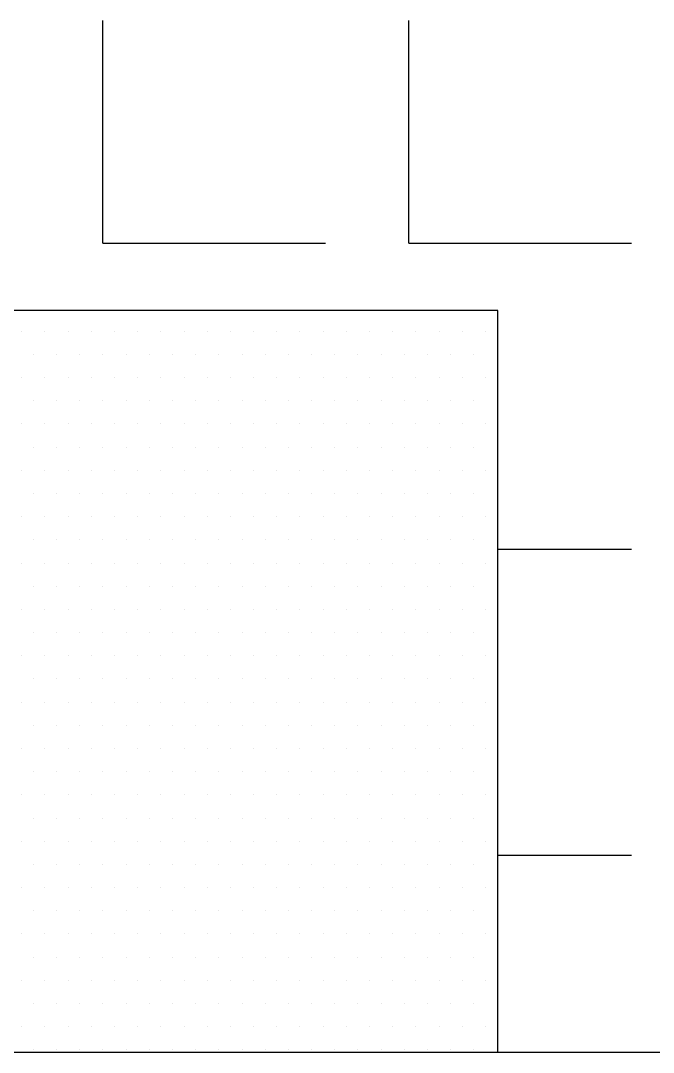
# Model space of a CAD drawing. Extents: x 10753 to 18704, y -5361 to 1140.
# Drawn here: x 14180.07 to 14197.13, y -3550.9 to -3523.08 of the extents above; entities that cross this region are included whole.
import ezdxf

# ---------------------------------------------------------------- set-up
doc = ezdxf.new("R2010")
doc.units = 0
doc.header["$LTSCALE"] = 30
doc.header["$MEASUREMENT"] = 0
doc.layers.add('WALL', color=2, linetype='CONTINUOUS')

msp = doc.modelspace()

# ---------------------------------------------------------------- linework, layer by layer
at = {"layer": 'WALL', "color": 3}
for p, q in [((14182.28656, -3529.08037), (14182.28656, -3523.08037)), ((14190.53656, -3529.08037), (14190.53656, -3523.08037)), ((14182.28656, -3529.08037), (14188.28656, -3529.08037)), ((14190.53656, -3529.08037), (14196.53656, -3529.08037)), ((14192.93597, -3530.89906), (14163.0385, -3530.89906)), ((14192.93597, -3550.89906), (14192.93597, -3530.89906)), ((14180.09906, -3531.45537), (14180.09906, -3531.45537)), ((14180.72406, -3531.45537), (14180.72406, -3531.45537)), ((14181.34906, -3531.45537), (14181.34906, -3531.45537)), ((14181.97406, -3531.45537), (14181.97406, -3531.45537)), ((14182.59906, -3531.45537), (14182.59906, -3531.45537)), ((14183.22406, -3531.45537), (14183.22406, -3531.45537)), ((14183.84906, -3531.45537), (14183.84906, -3531.45537)), ((14184.47406, -3531.45537), (14184.47406, -3531.45537)), ((14185.09906, -3531.45537), (14185.09906, -3531.45537)), ((14185.72406, -3531.45537), (14185.72406, -3531.45537)), ((14186.34906, -3531.45537), (14186.34906, -3531.45537)), ((14186.97406, -3531.45537), (14186.97406, -3531.45537)), ((14187.59906, -3531.45537), (14187.59906, -3531.45537)), ((14188.22406, -3531.45537), (14188.22406, -3531.45537)), ((14188.84906, -3531.45537), (14188.84906, -3531.45537)), ((14189.47406, -3531.45537), (14189.47406, -3531.45537)), ((14190.09906, -3531.45537), (14190.09906, -3531.45537)), ((14190.72406, -3531.45537), (14190.72406, -3531.45537)), ((14191.34906, -3531.45537), (14191.34906, -3531.45537)), ((14191.97406, -3531.45537), (14191.97406, -3531.45537)), ((14192.59906, -3531.45537), (14192.59906, -3531.45537)), ((14180.41156, -3532.08037), (14180.41156, -3532.08037)), ((14181.03656, -3532.08037), (14181.03656, -3532.08037)), ((14181.66156, -3532.08037), (14181.66156, -3532.08037)), ((14182.28656, -3532.08037), (14182.28656, -3532.08037)), ((14182.91156, -3532.08037), (14182.91156, -3532.08037)), ((14183.53656, -3532.08037), (14183.53656, -3532.08037)), ((14184.16156, -3532.08037), (14184.16156, -3532.08037)), ((14184.78656, -3532.08037), (14184.78656, -3532.08037)), ((14185.41156, -3532.08037), (14185.41156, -3532.08037)), ((14186.03656, -3532.08037), (14186.03656, -3532.08037)), ((14186.66156, -3532.08037), (14186.66156, -3532.08037)), ((14187.28656, -3532.08037), (14187.28656, -3532.08037)), ((14187.91156, -3532.08037), (14187.91156, -3532.08037)), ((14188.53656, -3532.08037), (14188.53656, -3532.08037)), ((14189.16156, -3532.08037), (14189.16156, -3532.08037)), ((14189.78656, -3532.08037), (14189.78656, -3532.08037)), ((14190.41156, -3532.08037), (14190.41156, -3532.08037)), ((14191.03656, -3532.08037), (14191.03656, -3532.08037)), ((14191.66156, -3532.08037), (14191.66156, -3532.08037)), ((14192.28656, -3532.08037), (14192.28656, -3532.08037)), ((14192.91156, -3532.08037), (14192.91156, -3532.08037)), ((14180.09906, -3532.70537), (14180.09906, -3532.70537)), ((14180.72406, -3532.70537), (14180.72406, -3532.70537)), ((14181.34906, -3532.70537), (14181.34906, -3532.70537)), ((14181.97406, -3532.70537), (14181.97406, -3532.70537)), ((14182.59906, -3532.70537), (14182.59906, -3532.70537)), ((14183.22406, -3532.70537), (14183.22406, -3532.70537)), ((14183.84906, -3532.70537), (14183.84906, -3532.70537)), ((14184.47406, -3532.70537), (14184.47406, -3532.70537)), ((14185.09906, -3532.70537), (14185.09906, -3532.70537)), ((14185.72406, -3532.70537), (14185.72406, -3532.70537)), ((14186.34906, -3532.70537), (14186.34906, -3532.70537)), ((14186.97406, -3532.70537), (14186.97406, -3532.70537)), ((14187.59906, -3532.70537), (14187.59906, -3532.70537)), ((14188.22406, -3532.70537), (14188.22406, -3532.70537)), ((14188.84906, -3532.70537), (14188.84906, -3532.70537)), ((14189.47406, -3532.70537), (14189.47406, -3532.70537)), ((14190.09906, -3532.70537), (14190.09906, -3532.70537)), ((14190.72406, -3532.70537), (14190.72406, -3532.70537)), ((14191.34906, -3532.70537), (14191.34906, -3532.70537)), ((14191.97406, -3532.70537), (14191.97406, -3532.70537)), ((14192.59906, -3532.70537), (14192.59906, -3532.70537)), ((14180.41156, -3533.33037), (14180.41156, -3533.33037)), ((14181.03656, -3533.33037), (14181.03656, -3533.33037)), ((14181.66156, -3533.33037), (14181.66156, -3533.33037)), ((14182.28656, -3533.33037), (14182.28656, -3533.33037)), ((14182.91156, -3533.33037), (14182.91156, -3533.33037)), ((14183.53656, -3533.33037), (14183.53656, -3533.33037)), ((14184.16156, -3533.33037), (14184.16156, -3533.33037)), ((14184.78656, -3533.33037), (14184.78656, -3533.33037)), ((14185.41156, -3533.33037), (14185.41156, -3533.33037)), ((14186.03656, -3533.33037), (14186.03656, -3533.33037)), ((14186.66156, -3533.33037), (14186.66156, -3533.33037)), ((14187.28656, -3533.33037), (14187.28656, -3533.33037)), ((14187.91156, -3533.33037), (14187.91156, -3533.33037)), ((14188.53656, -3533.33037), (14188.53656, -3533.33037)), ((14189.16156, -3533.33037), (14189.16156, -3533.33037)), ((14189.78656, -3533.33037), (14189.78656, -3533.33037)), ((14190.41156, -3533.33037), (14190.41156, -3533.33037)), ((14191.03656, -3533.33037), (14191.03656, -3533.33037)), ((14191.66156, -3533.33037), (14191.66156, -3533.33037)), ((14192.28656, -3533.33037), (14192.28656, -3533.33037)), ((14192.91156, -3533.33037), (14192.91156, -3533.33037)), ((14180.09906, -3533.95537), (14180.09906, -3533.95537)), ((14180.72406, -3533.95537), (14180.72406, -3533.95537)), ((14181.34906, -3533.95537), (14181.34906, -3533.95537)), ((14181.97406, -3533.95537), (14181.97406, -3533.95537)), ((14182.59906, -3533.95537), (14182.59906, -3533.95537)), ((14183.22406, -3533.95537), (14183.22406, -3533.95537)), ((14183.84906, -3533.95537), (14183.84906, -3533.95537)), ((14184.47406, -3533.95537), (14184.47406, -3533.95537)), ((14185.09906, -3533.95537), (14185.09906, -3533.95537)), ((14185.72406, -3533.95537), (14185.72406, -3533.95537)), ((14186.34906, -3533.95537), (14186.34906, -3533.95537)), ((14186.97406, -3533.95537), (14186.97406, -3533.95537)), ((14187.59906, -3533.95537), (14187.59906, -3533.95537)), ((14188.22406, -3533.95537), (14188.22406, -3533.95537)), ((14188.84906, -3533.95537), (14188.84906, -3533.95537)), ((14189.47406, -3533.95537), (14189.47406, -3533.95537)), ((14190.09906, -3533.95537), (14190.09906, -3533.95537)), ((14190.72406, -3533.95537), (14190.72406, -3533.95537)), ((14191.34906, -3533.95537), (14191.34906, -3533.95537)), ((14191.97406, -3533.95537), (14191.97406, -3533.95537)), ((14192.59906, -3533.95537), (14192.59906, -3533.95537)), ((14180.41156, -3534.58037), (14180.41156, -3534.58037)), ((14181.03656, -3534.58037), (14181.03656, -3534.58037)), ((14181.66156, -3534.58037), (14181.66156, -3534.58037)), ((14182.28656, -3534.58037), (14182.28656, -3534.58037)), ((14182.91156, -3534.58037), (14182.91156, -3534.58037)), ((14183.53656, -3534.58037), (14183.53656, -3534.58037)), ((14184.16156, -3534.58037), (14184.16156, -3534.58037)), ((14184.78656, -3534.58037), (14184.78656, -3534.58037)), ((14185.41156, -3534.58037), (14185.41156, -3534.58037)), ((14186.03656, -3534.58037), (14186.03656, -3534.58037)), ((14186.66156, -3534.58037), (14186.66156, -3534.58037)), ((14187.28656, -3534.58037), (14187.28656, -3534.58037)), ((14187.91156, -3534.58037), (14187.91156, -3534.58037)), ((14188.53656, -3534.58037), (14188.53656, -3534.58037)), ((14189.16156, -3534.58037), (14189.16156, -3534.58037)), ((14189.78656, -3534.58037), (14189.78656, -3534.58037)), ((14190.41156, -3534.58037), (14190.41156, -3534.58037)), ((14191.03656, -3534.58037), (14191.03656, -3534.58037)), ((14191.66156, -3534.58037), (14191.66156, -3534.58037)), ((14192.28656, -3534.58037), (14192.28656, -3534.58037)), ((14192.91156, -3534.58037), (14192.91156, -3534.58037)), ((14180.09906, -3535.20537), (14180.09906, -3535.20537)), ((14180.72406, -3535.20537), (14180.72406, -3535.20537)), ((14181.34906, -3535.20537), (14181.34906, -3535.20537)), ((14181.97406, -3535.20537), (14181.97406, -3535.20537)), ((14182.59906, -3535.20537), (14182.59906, -3535.20537)), ((14183.22406, -3535.20537), (14183.22406, -3535.20537)), ((14183.84906, -3535.20537), (14183.84906, -3535.20537)), ((14184.47406, -3535.20537), (14184.47406, -3535.20537)), ((14185.09906, -3535.20537), (14185.09906, -3535.20537)), ((14185.72406, -3535.20537), (14185.72406, -3535.20537)), ((14186.34906, -3535.20537), (14186.34906, -3535.20537)), ((14186.97406, -3535.20537), (14186.97406, -3535.20537)), ((14187.59906, -3535.20537), (14187.59906, -3535.20537)), ((14188.22406, -3535.20537), (14188.22406, -3535.20537)), ((14188.84906, -3535.20537), (14188.84906, -3535.20537)), ((14189.47406, -3535.20537), (14189.47406, -3535.20537)), ((14190.09906, -3535.20537), (14190.09906, -3535.20537)), ((14190.72406, -3535.20537), (14190.72406, -3535.20537)), ((14191.34906, -3535.20537), (14191.34906, -3535.20537)), ((14191.97406, -3535.20537), (14191.97406, -3535.20537)), ((14192.59906, -3535.20537), (14192.59906, -3535.20537)), ((14180.41156, -3535.83037), (14180.41156, -3535.83037)), ((14181.03656, -3535.83037), (14181.03656, -3535.83037)), ((14181.66156, -3535.83037), (14181.66156, -3535.83037)), ((14182.28656, -3535.83037), (14182.28656, -3535.83037)), ((14182.91156, -3535.83037), (14182.91156, -3535.83037)), ((14183.53656, -3535.83037), (14183.53656, -3535.83037)), ((14184.16156, -3535.83037), (14184.16156, -3535.83037)), ((14184.78656, -3535.83037), (14184.78656, -3535.83037)), ((14185.41156, -3535.83037), (14185.41156, -3535.83037)), ((14186.03656, -3535.83037), (14186.03656, -3535.83037)), ((14186.66156, -3535.83037), (14186.66156, -3535.83037)), ((14187.28656, -3535.83037), (14187.28656, -3535.83037)), ((14187.91156, -3535.83037), (14187.91156, -3535.83037)), ((14188.53656, -3535.83037), (14188.53656, -3535.83037)), ((14189.16156, -3535.83037), (14189.16156, -3535.83037)), ((14189.78656, -3535.83037), (14189.78656, -3535.83037)), ((14190.41156, -3535.83037), (14190.41156, -3535.83037)), ((14191.03656, -3535.83037), (14191.03656, -3535.83037)), ((14191.66156, -3535.83037), (14191.66156, -3535.83037)), ((14192.28656, -3535.83037), (14192.28656, -3535.83037)), ((14192.91156, -3535.83037), (14192.91156, -3535.83037)), ((14180.09906, -3536.45537), (14180.09906, -3536.45537)), ((14180.72406, -3536.45537), (14180.72406, -3536.45537)), ((14181.34906, -3536.45537), (14181.34906, -3536.45537)), ((14181.97406, -3536.45537), (14181.97406, -3536.45537)), ((14182.59906, -3536.45537), (14182.59906, -3536.45537)), ((14183.22406, -3536.45537), (14183.22406, -3536.45537)), ((14183.84906, -3536.45537), (14183.84906, -3536.45537)), ((14184.47406, -3536.45537), (14184.47406, -3536.45537)), ((14185.09906, -3536.45537), (14185.09906, -3536.45537)), ((14185.72406, -3536.45537), (14185.72406, -3536.45537)), ((14186.34906, -3536.45537), (14186.34906, -3536.45537)), ((14186.97406, -3536.45537), (14186.97406, -3536.45537)), ((14187.59906, -3536.45537), (14187.59906, -3536.45537)), ((14188.22406, -3536.45537), (14188.22406, -3536.45537)), ((14188.84906, -3536.45537), (14188.84906, -3536.45537)), ((14189.47406, -3536.45537), (14189.47406, -3536.45537)), ((14190.09906, -3536.45537), (14190.09906, -3536.45537)), ((14190.72406, -3536.45537), (14190.72406, -3536.45537)), ((14191.34906, -3536.45537), (14191.34906, -3536.45537)), ((14191.97406, -3536.45537), (14191.97406, -3536.45537)), ((14192.59906, -3536.45537), (14192.59906, -3536.45537)), ((14180.41156, -3537.08037), (14180.41156, -3537.08037)), ((14181.03656, -3537.08037), (14181.03656, -3537.08037)), ((14181.66156, -3537.08037), (14181.66156, -3537.08037)), ((14182.28656, -3537.08037), (14182.28656, -3537.08037)), ((14182.91156, -3537.08037), (14182.91156, -3537.08037)), ((14183.53656, -3537.08037), (14183.53656, -3537.08037)), ((14184.16156, -3537.08037), (14184.16156, -3537.08037)), ((14184.78656, -3537.08037), (14184.78656, -3537.08037)), ((14185.41156, -3537.08037), (14185.41156, -3537.08037)), ((14186.03656, -3537.08037), (14186.03656, -3537.08037)), ((14186.66156, -3537.08037), (14186.66156, -3537.08037)), ((14187.28656, -3537.08037), (14187.28656, -3537.08037)), ((14187.91156, -3537.08037), (14187.91156, -3537.08037)), ((14188.53656, -3537.08037), (14188.53656, -3537.08037)), ((14189.16156, -3537.08037), (14189.16156, -3537.08037)), ((14189.78656, -3537.08037), (14189.78656, -3537.08037)), ((14190.41156, -3537.08037), (14190.41156, -3537.08037)), ((14191.03656, -3537.08037), (14191.03656, -3537.08037)), ((14191.66156, -3537.08037), (14191.66156, -3537.08037)), ((14192.28656, -3537.08037), (14192.28656, -3537.08037)), ((14192.91156, -3537.08037), (14192.91156, -3537.08037)), ((14192.93597, -3537.33037), (14196.53656, -3537.33037)), ((14180.09906, -3537.70537), (14180.09906, -3537.70537)), ((14180.72406, -3537.70537), (14180.72406, -3537.70537)), ((14181.34906, -3537.70537), (14181.34906, -3537.70537)), ((14181.97406, -3537.70537), (14181.97406, -3537.70537)), ((14182.59906, -3537.70537), (14182.59906, -3537.70537)), ((14183.22406, -3537.70537), (14183.22406, -3537.70537)), ((14183.84906, -3537.70537), (14183.84906, -3537.70537)), ((14184.47406, -3537.70537), (14184.47406, -3537.70537)), ((14185.09906, -3537.70537), (14185.09906, -3537.70537)), ((14185.72406, -3537.70537), (14185.72406, -3537.70537)), ((14186.34906, -3537.70537), (14186.34906, -3537.70537)), ((14186.97406, -3537.70537), (14186.97406, -3537.70537)), ((14187.59906, -3537.70537), (14187.59906, -3537.70537)), ((14188.22406, -3537.70537), (14188.22406, -3537.70537)), ((14188.84906, -3537.70537), (14188.84906, -3537.70537)), ((14189.47406, -3537.70537), (14189.47406, -3537.70537)), ((14190.09906, -3537.70537), (14190.09906, -3537.70537)), ((14190.72406, -3537.70537), (14190.72406, -3537.70537)), ((14191.34906, -3537.70537), (14191.34906, -3537.70537)), ((14191.97406, -3537.70537), (14191.97406, -3537.70537)), ((14192.59906, -3537.70537), (14192.59906, -3537.70537)), ((14180.41156, -3538.33037), (14180.41156, -3538.33037)), ((14181.03656, -3538.33037), (14181.03656, -3538.33037)), ((14181.66156, -3538.33037), (14181.66156, -3538.33037)), ((14182.28656, -3538.33037), (14182.28656, -3538.33037)), ((14182.91156, -3538.33037), (14182.91156, -3538.33037)), ((14183.53656, -3538.33037), (14183.53656, -3538.33037)), ((14184.16156, -3538.33037), (14184.16156, -3538.33037)), ((14184.78656, -3538.33037), (14184.78656, -3538.33037)), ((14185.41156, -3538.33037), (14185.41156, -3538.33037)), ((14186.03656, -3538.33037), (14186.03656, -3538.33037)), ((14186.66156, -3538.33037), (14186.66156, -3538.33037)), ((14187.28656, -3538.33037), (14187.28656, -3538.33037)), ((14187.91156, -3538.33037), (14187.91156, -3538.33037)), ((14188.53656, -3538.33037), (14188.53656, -3538.33037)), ((14189.16156, -3538.33037), (14189.16156, -3538.33037)), ((14189.78656, -3538.33037), (14189.78656, -3538.33037)), ((14190.41156, -3538.33037), (14190.41156, -3538.33037)), ((14191.03656, -3538.33037), (14191.03656, -3538.33037)), ((14191.66156, -3538.33037), (14191.66156, -3538.33037)), ((14192.28656, -3538.33037), (14192.28656, -3538.33037)), ((14192.91156, -3538.33037), (14192.91156, -3538.33037)), ((14180.09906, -3538.95537), (14180.09906, -3538.95537)), ((14180.72406, -3538.95537), (14180.72406, -3538.95537)), ((14181.34906, -3538.95537), (14181.34906, -3538.95537)), ((14181.97406, -3538.95537), (14181.97406, -3538.95537)), ((14182.59906, -3538.95537), (14182.59906, -3538.95537)), ((14183.22406, -3538.95537), (14183.22406, -3538.95537)), ((14183.84906, -3538.95537), (14183.84906, -3538.95537)), ((14184.47406, -3538.95537), (14184.47406, -3538.95537)), ((14185.09906, -3538.95537), (14185.09906, -3538.95537)), ((14185.72406, -3538.95537), (14185.72406, -3538.95537)), ((14186.34906, -3538.95537), (14186.34906, -3538.95537)), ((14186.97406, -3538.95537), (14186.97406, -3538.95537)), ((14187.59906, -3538.95537), (14187.59906, -3538.95537)), ((14188.22406, -3538.95537), (14188.22406, -3538.95537)), ((14188.84906, -3538.95537), (14188.84906, -3538.95537)), ((14189.47406, -3538.95537), (14189.47406, -3538.95537)), ((14190.09906, -3538.95537), (14190.09906, -3538.95537)), ((14190.72406, -3538.95537), (14190.72406, -3538.95537)), ((14191.34906, -3538.95537), (14191.34906, -3538.95537)), ((14191.97406, -3538.95537), (14191.97406, -3538.95537)), ((14192.59906, -3538.95537), (14192.59906, -3538.95537)), ((14180.41156, -3539.58037), (14180.41156, -3539.58037)), ((14181.03656, -3539.58037), (14181.03656, -3539.58037)), ((14181.66156, -3539.58037), (14181.66156, -3539.58037)), ((14182.28656, -3539.58037), (14182.28656, -3539.58037)), ((14182.91156, -3539.58037), (14182.91156, -3539.58037)), ((14183.53656, -3539.58037), (14183.53656, -3539.58037)), ((14184.16156, -3539.58037), (14184.16156, -3539.58037)), ((14184.78656, -3539.58037), (14184.78656, -3539.58037)), ((14185.41156, -3539.58037), (14185.41156, -3539.58037)), ((14186.03656, -3539.58037), (14186.03656, -3539.58037)), ((14186.66156, -3539.58037), (14186.66156, -3539.58037)), ((14187.28656, -3539.58037), (14187.28656, -3539.58037)), ((14187.91156, -3539.58037), (14187.91156, -3539.58037)), ((14188.53656, -3539.58037), (14188.53656, -3539.58037)), ((14189.16156, -3539.58037), (14189.16156, -3539.58037)), ((14189.78656, -3539.58037), (14189.78656, -3539.58037)), ((14190.41156, -3539.58037), (14190.41156, -3539.58037)), ((14191.03656, -3539.58037), (14191.03656, -3539.58037)), ((14191.66156, -3539.58037), (14191.66156, -3539.58037)), ((14192.28656, -3539.58037), (14192.28656, -3539.58037)), ((14192.91156, -3539.58037), (14192.91156, -3539.58037)), ((14180.09906, -3540.20537), (14180.09906, -3540.20537)), ((14180.72406, -3540.20537), (14180.72406, -3540.20537)), ((14181.34906, -3540.20537), (14181.34906, -3540.20537)), ((14181.97406, -3540.20537), (14181.97406, -3540.20537)), ((14182.59906, -3540.20537), (14182.59906, -3540.20537)), ((14183.22406, -3540.20537), (14183.22406, -3540.20537)), ((14183.84906, -3540.20537), (14183.84906, -3540.20537)), ((14184.47406, -3540.20537), (14184.47406, -3540.20537)), ((14185.09906, -3540.20537), (14185.09906, -3540.20537)), ((14185.72406, -3540.20537), (14185.72406, -3540.20537)), ((14186.34906, -3540.20537), (14186.34906, -3540.20537)), ((14186.97406, -3540.20537), (14186.97406, -3540.20537)), ((14187.59906, -3540.20537), (14187.59906, -3540.20537)), ((14188.22406, -3540.20537), (14188.22406, -3540.20537)), ((14188.84906, -3540.20537), (14188.84906, -3540.20537)), ((14189.47406, -3540.20537), (14189.47406, -3540.20537)), ((14190.09906, -3540.20537), (14190.09906, -3540.20537)), ((14190.72406, -3540.20537), (14190.72406, -3540.20537)), ((14191.34906, -3540.20537), (14191.34906, -3540.20537)), ((14191.97406, -3540.20537), (14191.97406, -3540.20537)), ((14192.59906, -3540.20537), (14192.59906, -3540.20537)), ((14180.41156, -3540.83037), (14180.41156, -3540.83037)), ((14181.03656, -3540.83037), (14181.03656, -3540.83037)), ((14181.66156, -3540.83037), (14181.66156, -3540.83037)), ((14182.28656, -3540.83037), (14182.28656, -3540.83037)), ((14182.91156, -3540.83037), (14182.91156, -3540.83037)), ((14183.53656, -3540.83037), (14183.53656, -3540.83037)), ((14184.16156, -3540.83037), (14184.16156, -3540.83037)), ((14184.78656, -3540.83037), (14184.78656, -3540.83037)), ((14185.41156, -3540.83037), (14185.41156, -3540.83037)), ((14186.03656, -3540.83037), (14186.03656, -3540.83037)), ((14186.66156, -3540.83037), (14186.66156, -3540.83037)), ((14187.28656, -3540.83037), (14187.28656, -3540.83037)), ((14187.91156, -3540.83037), (14187.91156, -3540.83037)), ((14188.53656, -3540.83037), (14188.53656, -3540.83037)), ((14189.16156, -3540.83037), (14189.16156, -3540.83037)), ((14189.78656, -3540.83037), (14189.78656, -3540.83037)), ((14190.41156, -3540.83037), (14190.41156, -3540.83037)), ((14191.03656, -3540.83037), (14191.03656, -3540.83037)), ((14191.66156, -3540.83037), (14191.66156, -3540.83037)), ((14192.28656, -3540.83037), (14192.28656, -3540.83037)), ((14192.91156, -3540.83037), (14192.91156, -3540.83037)), ((14180.09906, -3541.45537), (14180.09906, -3541.45537)), ((14180.72406, -3541.45537), (14180.72406, -3541.45537)), ((14181.34906, -3541.45537), (14181.34906, -3541.45537)), ((14181.97406, -3541.45537), (14181.97406, -3541.45537)), ((14182.59906, -3541.45537), (14182.59906, -3541.45537)), ((14183.22406, -3541.45537), (14183.22406, -3541.45537)), ((14183.84906, -3541.45537), (14183.84906, -3541.45537)), ((14184.47406, -3541.45537), (14184.47406, -3541.45537)), ((14185.09906, -3541.45537), (14185.09906, -3541.45537)), ((14185.72406, -3541.45537), (14185.72406, -3541.45537)), ((14186.34906, -3541.45537), (14186.34906, -3541.45537)), ((14186.97406, -3541.45537), (14186.97406, -3541.45537)), ((14187.59906, -3541.45537), (14187.59906, -3541.45537)), ((14188.22406, -3541.45537), (14188.22406, -3541.45537)), ((14188.84906, -3541.45537), (14188.84906, -3541.45537)), ((14189.47406, -3541.45537), (14189.47406, -3541.45537)), ((14190.09906, -3541.45537), (14190.09906, -3541.45537)), ((14190.72406, -3541.45537), (14190.72406, -3541.45537)), ((14191.34906, -3541.45537), (14191.34906, -3541.45537)), ((14191.97406, -3541.45537), (14191.97406, -3541.45537)), ((14192.59906, -3541.45537), (14192.59906, -3541.45537)), ((14180.41156, -3542.08037), (14180.41156, -3542.08037)), ((14181.03656, -3542.08037), (14181.03656, -3542.08037)), ((14181.66156, -3542.08037), (14181.66156, -3542.08037)), ((14182.28656, -3542.08037), (14182.28656, -3542.08037)), ((14182.91156, -3542.08037), (14182.91156, -3542.08037)), ((14183.53656, -3542.08037), (14183.53656, -3542.08037)), ((14184.16156, -3542.08037), (14184.16156, -3542.08037)), ((14184.78656, -3542.08037), (14184.78656, -3542.08037)), ((14185.41156, -3542.08037), (14185.41156, -3542.08037)), ((14186.03656, -3542.08037), (14186.03656, -3542.08037)), ((14186.66156, -3542.08037), (14186.66156, -3542.08037)), ((14187.28656, -3542.08037), (14187.28656, -3542.08037)), ((14187.91156, -3542.08037), (14187.91156, -3542.08037)), ((14188.53656, -3542.08037), (14188.53656, -3542.08037)), ((14189.16156, -3542.08037), (14189.16156, -3542.08037)), ((14189.78656, -3542.08037), (14189.78656, -3542.08037)), ((14190.41156, -3542.08037), (14190.41156, -3542.08037)), ((14191.03656, -3542.08037), (14191.03656, -3542.08037)), ((14191.66156, -3542.08037), (14191.66156, -3542.08037)), ((14192.28656, -3542.08037), (14192.28656, -3542.08037)), ((14192.91156, -3542.08037), (14192.91156, -3542.08037)), ((14180.09906, -3542.70537), (14180.09906, -3542.70537)), ((14180.72406, -3542.70537), (14180.72406, -3542.70537)), ((14181.34906, -3542.70537), (14181.34906, -3542.70537)), ((14181.97406, -3542.70537), (14181.97406, -3542.70537)), ((14182.59906, -3542.70537), (14182.59906, -3542.70537)), ((14183.22406, -3542.70537), (14183.22406, -3542.70537)), ((14183.84906, -3542.70537), (14183.84906, -3542.70537)), ((14184.47406, -3542.70537), (14184.47406, -3542.70537)), ((14185.09906, -3542.70537), (14185.09906, -3542.70537)), ((14185.72406, -3542.70537), (14185.72406, -3542.70537)), ((14186.34906, -3542.70537), (14186.34906, -3542.70537)), ((14186.97406, -3542.70537), (14186.97406, -3542.70537)), ((14187.59906, -3542.70537), (14187.59906, -3542.70537)), ((14188.22406, -3542.70537), (14188.22406, -3542.70537)), ((14188.84906, -3542.70537), (14188.84906, -3542.70537)), ((14189.47406, -3542.70537), (14189.47406, -3542.70537)), ((14190.09906, -3542.70537), (14190.09906, -3542.70537)), ((14190.72406, -3542.70537), (14190.72406, -3542.70537)), ((14191.34906, -3542.70537), (14191.34906, -3542.70537)), ((14191.97406, -3542.70537), (14191.97406, -3542.70537)), ((14192.59906, -3542.70537), (14192.59906, -3542.70537)), ((14180.41156, -3543.33037), (14180.41156, -3543.33037)), ((14181.03656, -3543.33037), (14181.03656, -3543.33037)), ((14181.66156, -3543.33037), (14181.66156, -3543.33037)), ((14182.28656, -3543.33037), (14182.28656, -3543.33037)), ((14182.91156, -3543.33037), (14182.91156, -3543.33037)), ((14183.53656, -3543.33037), (14183.53656, -3543.33037)), ((14184.16156, -3543.33037), (14184.16156, -3543.33037)), ((14184.78656, -3543.33037), (14184.78656, -3543.33037)), ((14185.41156, -3543.33037), (14185.41156, -3543.33037)), ((14186.03656, -3543.33037), (14186.03656, -3543.33037)), ((14186.66156, -3543.33037), (14186.66156, -3543.33037)), ((14187.28656, -3543.33037), (14187.28656, -3543.33037)), ((14187.91156, -3543.33037), (14187.91156, -3543.33037)), ((14188.53656, -3543.33037), (14188.53656, -3543.33037)), ((14189.16156, -3543.33037), (14189.16156, -3543.33037)), ((14189.78656, -3543.33037), (14189.78656, -3543.33037)), ((14190.41156, -3543.33037), (14190.41156, -3543.33037)), ((14191.03656, -3543.33037), (14191.03656, -3543.33037)), ((14191.66156, -3543.33037), (14191.66156, -3543.33037)), ((14192.28656, -3543.33037), (14192.28656, -3543.33037)), ((14192.91156, -3543.33037), (14192.91156, -3543.33037)), ((14180.09906, -3543.95537), (14180.09906, -3543.95537)), ((14180.72406, -3543.95537), (14180.72406, -3543.95537)), ((14181.34906, -3543.95537), (14181.34906, -3543.95537)), ((14181.97406, -3543.95537), (14181.97406, -3543.95537)), ((14182.59906, -3543.95537), (14182.59906, -3543.95537)), ((14183.22406, -3543.95537), (14183.22406, -3543.95537)), ((14183.84906, -3543.95537), (14183.84906, -3543.95537)), ((14184.47406, -3543.95537), (14184.47406, -3543.95537)), ((14185.09906, -3543.95537), (14185.09906, -3543.95537)), ((14185.72406, -3543.95537), (14185.72406, -3543.95537)), ((14186.34906, -3543.95537), (14186.34906, -3543.95537)), ((14186.97406, -3543.95537), (14186.97406, -3543.95537)), ((14187.59906, -3543.95537), (14187.59906, -3543.95537)), ((14188.22406, -3543.95537), (14188.22406, -3543.95537)), ((14188.84906, -3543.95537), (14188.84906, -3543.95537)), ((14189.47406, -3543.95537), (14189.47406, -3543.95537)), ((14190.09906, -3543.95537), (14190.09906, -3543.95537)), ((14190.72406, -3543.95537), (14190.72406, -3543.95537)), ((14191.34906, -3543.95537), (14191.34906, -3543.95537)), ((14191.97406, -3543.95537), (14191.97406, -3543.95537)), ((14192.59906, -3543.95537), (14192.59906, -3543.95537)), ((14180.41156, -3544.58037), (14180.41156, -3544.58037)), ((14181.03656, -3544.58037), (14181.03656, -3544.58037)), ((14181.66156, -3544.58037), (14181.66156, -3544.58037)), ((14182.28656, -3544.58037), (14182.28656, -3544.58037)), ((14182.91156, -3544.58037), (14182.91156, -3544.58037)), ((14183.53656, -3544.58037), (14183.53656, -3544.58037)), ((14184.16156, -3544.58037), (14184.16156, -3544.58037)), ((14184.78656, -3544.58037), (14184.78656, -3544.58037)), ((14185.41156, -3544.58037), (14185.41156, -3544.58037)), ((14186.03656, -3544.58037), (14186.03656, -3544.58037)), ((14186.66156, -3544.58037), (14186.66156, -3544.58037)), ((14187.28656, -3544.58037), (14187.28656, -3544.58037)), ((14187.91156, -3544.58037), (14187.91156, -3544.58037)), ((14188.53656, -3544.58037), (14188.53656, -3544.58037)), ((14189.16156, -3544.58037), (14189.16156, -3544.58037)), ((14189.78656, -3544.58037), (14189.78656, -3544.58037)), ((14190.41156, -3544.58037), (14190.41156, -3544.58037)), ((14191.03656, -3544.58037), (14191.03656, -3544.58037)), ((14191.66156, -3544.58037), (14191.66156, -3544.58037)), ((14192.28656, -3544.58037), (14192.28656, -3544.58037)), ((14192.91156, -3544.58037), (14192.91156, -3544.58037)), ((14180.09906, -3545.20537), (14180.09906, -3545.20537)), ((14180.72406, -3545.20537), (14180.72406, -3545.20537)), ((14181.34906, -3545.20537), (14181.34906, -3545.20537)), ((14181.97406, -3545.20537), (14181.97406, -3545.20537)), ((14182.59906, -3545.20537), (14182.59906, -3545.20537)), ((14183.22406, -3545.20537), (14183.22406, -3545.20537)), ((14183.84906, -3545.20537), (14183.84906, -3545.20537)), ((14184.47406, -3545.20537), (14184.47406, -3545.20537)), ((14185.09906, -3545.20537), (14185.09906, -3545.20537)), ((14185.72406, -3545.20537), (14185.72406, -3545.20537)), ((14186.34906, -3545.20537), (14186.34906, -3545.20537)), ((14186.97406, -3545.20537), (14186.97406, -3545.20537)), ((14187.59906, -3545.20537), (14187.59906, -3545.20537)), ((14188.22406, -3545.20537), (14188.22406, -3545.20537)), ((14188.84906, -3545.20537), (14188.84906, -3545.20537)), ((14189.47406, -3545.20537), (14189.47406, -3545.20537)), ((14190.09906, -3545.20537), (14190.09906, -3545.20537)), ((14190.72406, -3545.20537), (14190.72406, -3545.20537)), ((14191.34906, -3545.20537), (14191.34906, -3545.20537)), ((14191.97406, -3545.20537), (14191.97406, -3545.20537)), ((14192.59906, -3545.20537), (14192.59906, -3545.20537)), ((14192.93597, -3545.58037), (14196.53656, -3545.58037)), ((14180.41156, -3545.83037), (14180.41156, -3545.83037)), ((14181.03656, -3545.83037), (14181.03656, -3545.83037)), ((14181.66156, -3545.83037), (14181.66156, -3545.83037)), ((14182.28656, -3545.83037), (14182.28656, -3545.83037)), ((14182.91156, -3545.83037), (14182.91156, -3545.83037)), ((14183.53656, -3545.83037), (14183.53656, -3545.83037)), ((14184.16156, -3545.83037), (14184.16156, -3545.83037)), ((14184.78656, -3545.83037), (14184.78656, -3545.83037)), ((14185.41156, -3545.83037), (14185.41156, -3545.83037)), ((14186.03656, -3545.83037), (14186.03656, -3545.83037)), ((14186.66156, -3545.83037), (14186.66156, -3545.83037)), ((14187.28656, -3545.83037), (14187.28656, -3545.83037)), ((14187.91156, -3545.83037), (14187.91156, -3545.83037)), ((14188.53656, -3545.83037), (14188.53656, -3545.83037)), ((14189.16156, -3545.83037), (14189.16156, -3545.83037)), ((14189.78656, -3545.83037), (14189.78656, -3545.83037)), ((14190.41156, -3545.83037), (14190.41156, -3545.83037)), ((14191.03656, -3545.83037), (14191.03656, -3545.83037)), ((14191.66156, -3545.83037), (14191.66156, -3545.83037)), ((14192.28656, -3545.83037), (14192.28656, -3545.83037)), ((14192.91156, -3545.83037), (14192.91156, -3545.83037)), ((14180.09906, -3546.45537), (14180.09906, -3546.45537)), ((14180.72406, -3546.45537), (14180.72406, -3546.45537)), ((14181.34906, -3546.45537), (14181.34906, -3546.45537)), ((14181.97406, -3546.45537), (14181.97406, -3546.45537)), ((14182.59906, -3546.45537), (14182.59906, -3546.45537)), ((14183.22406, -3546.45537), (14183.22406, -3546.45537)), ((14183.84906, -3546.45537), (14183.84906, -3546.45537)), ((14184.47406, -3546.45537), (14184.47406, -3546.45537)), ((14185.09906, -3546.45537), (14185.09906, -3546.45537)), ((14185.72406, -3546.45537), (14185.72406, -3546.45537)), ((14186.34906, -3546.45537), (14186.34906, -3546.45537)), ((14186.97406, -3546.45537), (14186.97406, -3546.45537)), ((14187.59906, -3546.45537), (14187.59906, -3546.45537)), ((14188.22406, -3546.45537), (14188.22406, -3546.45537)), ((14188.84906, -3546.45537), (14188.84906, -3546.45537)), ((14189.47406, -3546.45537), (14189.47406, -3546.45537)), ((14190.09906, -3546.45537), (14190.09906, -3546.45537)), ((14190.72406, -3546.45537), (14190.72406, -3546.45537)), ((14191.34906, -3546.45537), (14191.34906, -3546.45537)), ((14191.97406, -3546.45537), (14191.97406, -3546.45537)), ((14192.59906, -3546.45537), (14192.59906, -3546.45537)), ((14180.41156, -3547.08037), (14180.41156, -3547.08037)), ((14181.03656, -3547.08037), (14181.03656, -3547.08037)), ((14181.66156, -3547.08037), (14181.66156, -3547.08037)), ((14182.28656, -3547.08037), (14182.28656, -3547.08037)), ((14182.91156, -3547.08037), (14182.91156, -3547.08037)), ((14183.53656, -3547.08037), (14183.53656, -3547.08037)), ((14184.16156, -3547.08037), (14184.16156, -3547.08037)), ((14184.78656, -3547.08037), (14184.78656, -3547.08037)), ((14185.41156, -3547.08037), (14185.41156, -3547.08037)), ((14186.03656, -3547.08037), (14186.03656, -3547.08037)), ((14186.66156, -3547.08037), (14186.66156, -3547.08037)), ((14187.28656, -3547.08037), (14187.28656, -3547.08037)), ((14187.91156, -3547.08037), (14187.91156, -3547.08037)), ((14188.53656, -3547.08037), (14188.53656, -3547.08037)), ((14189.16156, -3547.08037), (14189.16156, -3547.08037)), ((14189.78656, -3547.08037), (14189.78656, -3547.08037)), ((14190.41156, -3547.08037), (14190.41156, -3547.08037)), ((14191.03656, -3547.08037), (14191.03656, -3547.08037)), ((14191.66156, -3547.08037), (14191.66156, -3547.08037)), ((14192.28656, -3547.08037), (14192.28656, -3547.08037)), ((14192.91156, -3547.08037), (14192.91156, -3547.08037)), ((14180.09906, -3547.70537), (14180.09906, -3547.70537)), ((14180.72406, -3547.70537), (14180.72406, -3547.70537)), ((14181.34906, -3547.70537), (14181.34906, -3547.70537)), ((14181.97406, -3547.70537), (14181.97406, -3547.70537)), ((14182.59906, -3547.70537), (14182.59906, -3547.70537)), ((14183.22406, -3547.70537), (14183.22406, -3547.70537)), ((14183.84906, -3547.70537), (14183.84906, -3547.70537)), ((14184.47406, -3547.70537), (14184.47406, -3547.70537)), ((14185.09906, -3547.70537), (14185.09906, -3547.70537)), ((14185.72406, -3547.70537), (14185.72406, -3547.70537)), ((14186.34906, -3547.70537), (14186.34906, -3547.70537)), ((14186.97406, -3547.70537), (14186.97406, -3547.70537)), ((14187.59906, -3547.70537), (14187.59906, -3547.70537)), ((14188.22406, -3547.70537), (14188.22406, -3547.70537)), ((14188.84906, -3547.70537), (14188.84906, -3547.70537)), ((14189.47406, -3547.70537), (14189.47406, -3547.70537)), ((14190.09906, -3547.70537), (14190.09906, -3547.70537)), ((14190.72406, -3547.70537), (14190.72406, -3547.70537)), ((14191.34906, -3547.70537), (14191.34906, -3547.70537)), ((14191.97406, -3547.70537), (14191.97406, -3547.70537)), ((14192.59906, -3547.70537), (14192.59906, -3547.70537)), ((14180.41156, -3548.33037), (14180.41156, -3548.33037)), ((14181.03656, -3548.33037), (14181.03656, -3548.33037)), ((14181.66156, -3548.33037), (14181.66156, -3548.33037)), ((14182.28656, -3548.33037), (14182.28656, -3548.33037)), ((14182.91156, -3548.33037), (14182.91156, -3548.33037)), ((14183.53656, -3548.33037), (14183.53656, -3548.33037)), ((14184.16156, -3548.33037), (14184.16156, -3548.33037)), ((14184.78656, -3548.33037), (14184.78656, -3548.33037)), ((14185.41156, -3548.33037), (14185.41156, -3548.33037)), ((14186.03656, -3548.33037), (14186.03656, -3548.33037)), ((14186.66156, -3548.33037), (14186.66156, -3548.33037)), ((14187.28656, -3548.33037), (14187.28656, -3548.33037)), ((14187.91156, -3548.33037), (14187.91156, -3548.33037)), ((14188.53656, -3548.33037), (14188.53656, -3548.33037)), ((14189.16156, -3548.33037), (14189.16156, -3548.33037)), ((14189.78656, -3548.33037), (14189.78656, -3548.33037)), ((14190.41156, -3548.33037), (14190.41156, -3548.33037)), ((14191.03656, -3548.33037), (14191.03656, -3548.33037)), ((14191.66156, -3548.33037), (14191.66156, -3548.33037)), ((14192.28656, -3548.33037), (14192.28656, -3548.33037)), ((14192.91156, -3548.33037), (14192.91156, -3548.33037)), ((14180.09906, -3548.95537), (14180.09906, -3548.95537)), ((14180.72406, -3548.95537), (14180.72406, -3548.95537)), ((14181.34906, -3548.95537), (14181.34906, -3548.95537)), ((14181.97406, -3548.95537), (14181.97406, -3548.95537)), ((14182.59906, -3548.95537), (14182.59906, -3548.95537)), ((14183.22406, -3548.95537), (14183.22406, -3548.95537)), ((14183.84906, -3548.95537), (14183.84906, -3548.95537)), ((14184.47406, -3548.95537), (14184.47406, -3548.95537)), ((14185.09906, -3548.95537), (14185.09906, -3548.95537)), ((14185.72406, -3548.95537), (14185.72406, -3548.95537)), ((14186.34906, -3548.95537), (14186.34906, -3548.95537)), ((14186.97406, -3548.95537), (14186.97406, -3548.95537)), ((14187.59906, -3548.95537), (14187.59906, -3548.95537)), ((14188.22406, -3548.95537), (14188.22406, -3548.95537)), ((14188.84906, -3548.95537), (14188.84906, -3548.95537)), ((14189.47406, -3548.95537), (14189.47406, -3548.95537)), ((14190.09906, -3548.95537), (14190.09906, -3548.95537)), ((14190.72406, -3548.95537), (14190.72406, -3548.95537)), ((14191.34906, -3548.95537), (14191.34906, -3548.95537)), ((14191.97406, -3548.95537), (14191.97406, -3548.95537)), ((14192.59906, -3548.95537), (14192.59906, -3548.95537)), ((14180.41156, -3549.58037), (14180.41156, -3549.58037)), ((14181.03656, -3549.58037), (14181.03656, -3549.58037)), ((14181.66156, -3549.58037), (14181.66156, -3549.58037)), ((14182.28656, -3549.58037), (14182.28656, -3549.58037)), ((14182.91156, -3549.58037), (14182.91156, -3549.58037)), ((14183.53656, -3549.58037), (14183.53656, -3549.58037)), ((14184.16156, -3549.58037), (14184.16156, -3549.58037)), ((14184.78656, -3549.58037), (14184.78656, -3549.58037)), ((14185.41156, -3549.58037), (14185.41156, -3549.58037)), ((14186.03656, -3549.58037), (14186.03656, -3549.58037)), ((14186.66156, -3549.58037), (14186.66156, -3549.58037)), ((14187.28656, -3549.58037), (14187.28656, -3549.58037)), ((14187.91156, -3549.58037), (14187.91156, -3549.58037)), ((14188.53656, -3549.58037), (14188.53656, -3549.58037)), ((14189.16156, -3549.58037), (14189.16156, -3549.58037)), ((14189.78656, -3549.58037), (14189.78656, -3549.58037)), ((14190.41156, -3549.58037), (14190.41156, -3549.58037)), ((14191.03656, -3549.58037), (14191.03656, -3549.58037)), ((14191.66156, -3549.58037), (14191.66156, -3549.58037)), ((14192.28656, -3549.58037), (14192.28656, -3549.58037)), ((14192.91156, -3549.58037), (14192.91156, -3549.58037)), ((14180.09906, -3550.20537), (14180.09906, -3550.20537)), ((14180.72406, -3550.20537), (14180.72406, -3550.20537)), ((14181.34906, -3550.20537), (14181.34906, -3550.20537)), ((14181.97406, -3550.20537), (14181.97406, -3550.20537)), ((14182.59906, -3550.20537), (14182.59906, -3550.20537)), ((14183.22406, -3550.20537), (14183.22406, -3550.20537)), ((14183.84906, -3550.20537), (14183.84906, -3550.20537)), ((14184.47406, -3550.20537), (14184.47406, -3550.20537)), ((14185.09906, -3550.20537), (14185.09906, -3550.20537)), ((14185.72406, -3550.20537), (14185.72406, -3550.20537)), ((14186.34906, -3550.20537), (14186.34906, -3550.20537)), ((14186.97406, -3550.20537), (14186.97406, -3550.20537)), ((14187.59906, -3550.20537), (14187.59906, -3550.20537)), ((14188.22406, -3550.20537), (14188.22406, -3550.20537)), ((14188.84906, -3550.20537), (14188.84906, -3550.20537)), ((14189.47406, -3550.20537), (14189.47406, -3550.20537)), ((14190.09906, -3550.20537), (14190.09906, -3550.20537)), ((14190.72406, -3550.20537), (14190.72406, -3550.20537)), ((14191.34906, -3550.20537), (14191.34906, -3550.20537)), ((14191.97406, -3550.20537), (14191.97406, -3550.20537)), ((14192.59906, -3550.20537), (14192.59906, -3550.20537)), ((14336.5563, -3550.89906), (14149.68338, -3550.89906)), ((14180.41156, -3550.83037), (14180.41156, -3550.83037)), ((14181.03656, -3550.83037), (14181.03656, -3550.83037)), ((14181.66156, -3550.83037), (14181.66156, -3550.83037)), ((14182.28656, -3550.83037), (14182.28656, -3550.83037)), ((14182.91156, -3550.83037), (14182.91156, -3550.83037)), ((14183.53656, -3550.83037), (14183.53656, -3550.83037)), ((14184.16156, -3550.83037), (14184.16156, -3550.83037)), ((14184.78656, -3550.83037), (14184.78656, -3550.83037)), ((14185.41156, -3550.83037), (14185.41156, -3550.83037)), ((14186.03656, -3550.83037), (14186.03656, -3550.83037)), ((14186.66156, -3550.83037), (14186.66156, -3550.83037)), ((14187.28656, -3550.83037), (14187.28656, -3550.83037)), ((14187.91156, -3550.83037), (14187.91156, -3550.83037)), ((14188.53656, -3550.83037), (14188.53656, -3550.83037)), ((14189.16156, -3550.83037), (14189.16156, -3550.83037)), ((14189.78656, -3550.83037), (14189.78656, -3550.83037)), ((14190.41156, -3550.83037), (14190.41156, -3550.83037)), ((14191.03656, -3550.83037), (14191.03656, -3550.83037)), ((14191.66156, -3550.83037), (14191.66156, -3550.83037)), ((14192.28656, -3550.83037), (14192.28656, -3550.83037)), ((14192.91156, -3550.83037), (14192.91156, -3550.83037))]:
    msp.add_line(p, q, dxfattribs=at)

doc.saveas('drawing.dxf')
